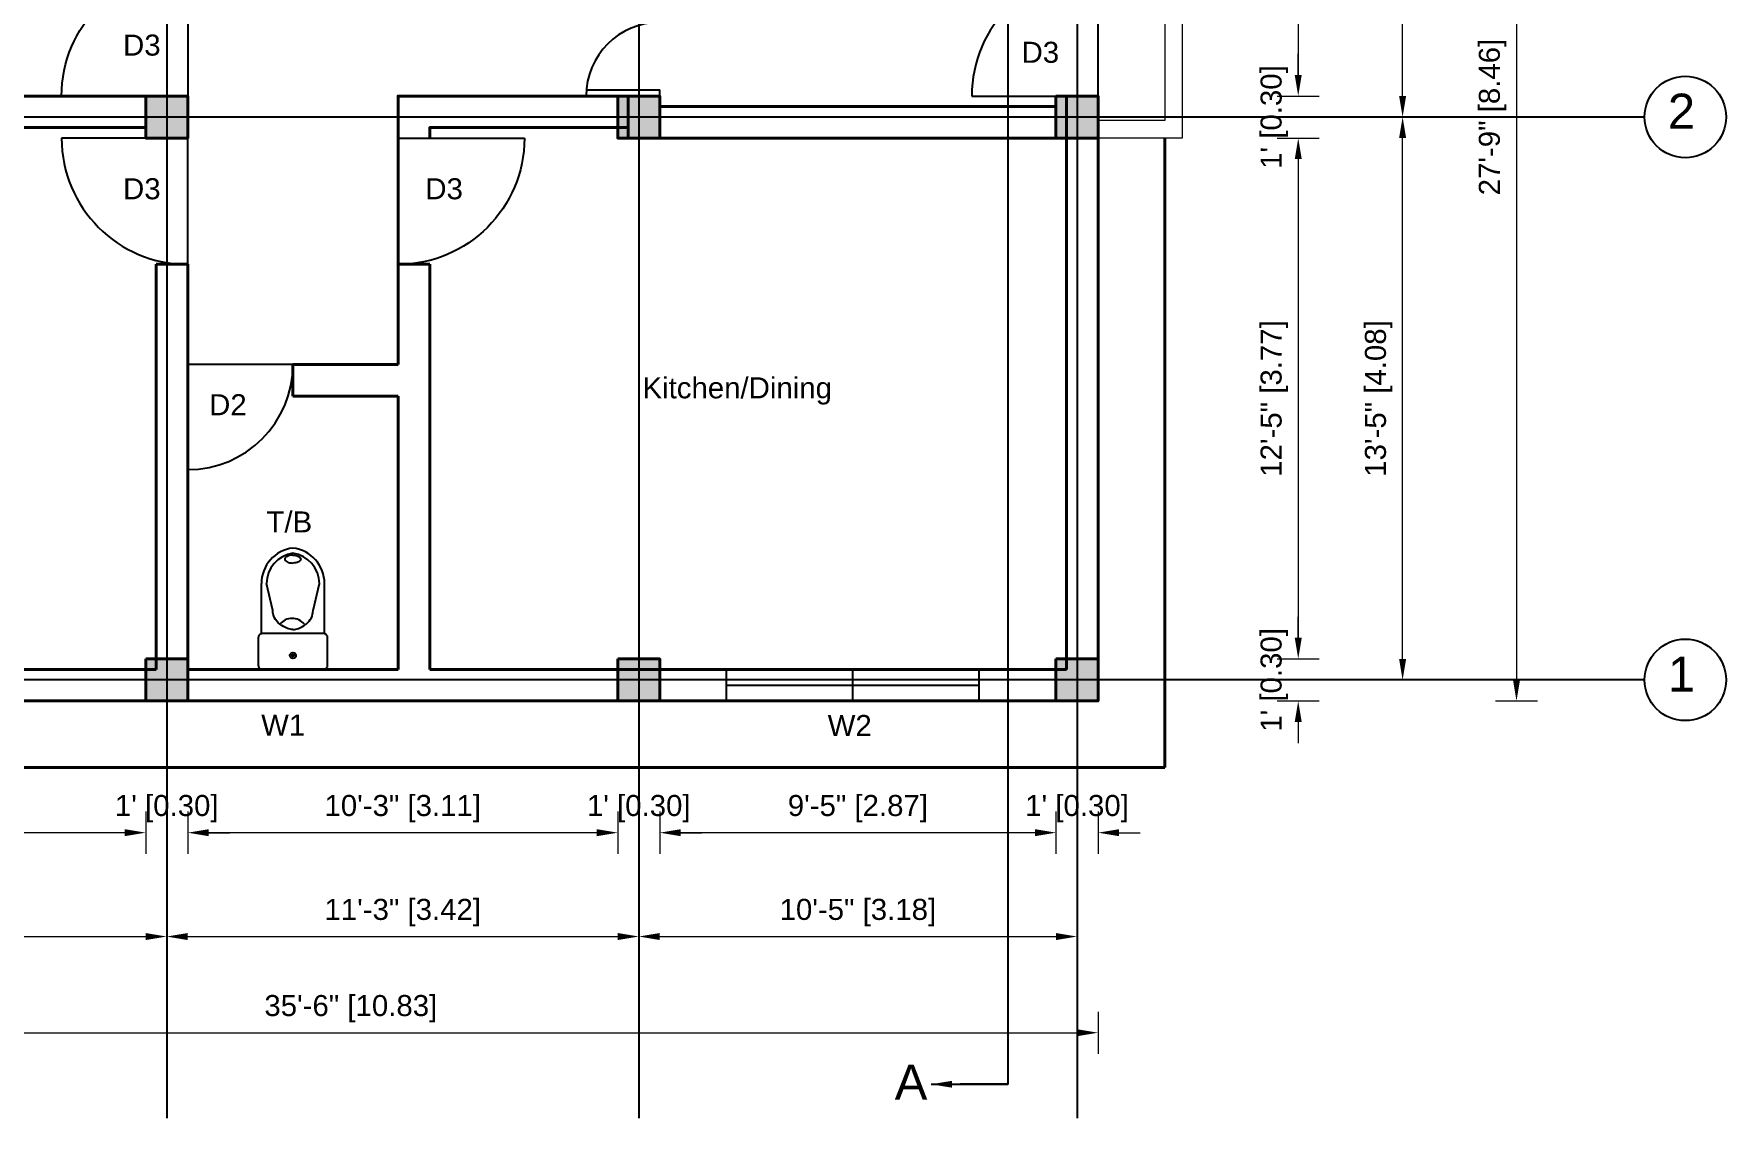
# Model space of a CAD drawing. Header units: feet. Extents: x 28652 to 66086, y -6769 to -640.
# Drawn here: x 49061.6 to 49544.3, y -5256.2 to -4947 of the extents above; entities that cross this region are included whole.
import ezdxf

# ---------------------------------------------------------------- set-up
doc = ezdxf.new("R2010")
doc.units = ezdxf.units.FT
doc.header["$LTSCALE"] = 50
doc.header["$MEASUREMENT"] = 0
doc.header["$PDMODE"] = 34
doc.linetypes.add('CENTER', pattern=[2, 1.25, -0.25, 0.25, -0.25])
for name, color, linetype in [('CL', 253, 'CENTER'), ('Door & Windows', 92, 'Continuous'), ('Hatch', 30, 'Continuous'), ('Section', 4, 'Continuous'), ('Text', 7, 'Continuous'), ('Utensils', 35, 'Continuous')]:
    doc.layers.add(name, color=color, linetype=linetype)
for name, color, linetype, lineweight in [('COLUMN', 145, 'Continuous', 40), ('DIMENSION', 142, 'Continuous', 13), ('stair', 140, 'Continuous', 18), ('wall', 6, 'Continuous', 40)]:
    doc.layers.add(name, color=color, linetype=linetype, lineweight=lineweight)
doc.styles.add('1@100', font='arial.ttf', dxfattribs={"height": 6})
doc.styles.add('1@1000', font='arial.ttf', dxfattribs={"height": 60})
doc.styles.add('dimension', font='arial.ttf')
doc.dimstyles.new('1@100', dxfattribs={"dimscale": 0.1, "dimtxt": 60, "dimasz": 60, "dimexe": 60, "dimexo": 0, "dimgap": 30, "dimtad": 1, "dimdec": 0, "dimzin": 0, "dimdsep": 46, "dimlunit": 4, "dimtxsty": 'dimension', "dimcen": 0, "dimclrd": 256, "dimclre": 256, "dimclrt": 256, "dimadec": 0, "dimazin": 0, "dimtfac": 1, "dimtdec": 0, "dimtix": 1, "dimtofl": 0, "dimtmove": 0, "dimatfit": 3, "dimfxl": 60, "dimfxlon": 1, "dimtfillclr": 256, "dimtolj": 1, "dimtzin": 0, "dimlwd": -1, "dimlwe": -1, "dimarcsym": 0})

# ---------------------------------------------------------------- blocks, each defined once
blk = doc.blocks.new('column')
at = {"layer": 'Hatch'}
h = blk.add_hatch(color=256, dxfattribs=at)
h.dxf.hatch_style = 1
h.paths.add_polyline_path([(5267.64, 489.18), (5279.64, 489.18), (5279.64, 501.18), (5267.64, 501.18)])
at = {"layer": 'COLUMN'}
blk.add_lwpolyline([(5267.64, 501.18), (5279.64, 501.18), (5279.64, 489.18), (5267.64, 489.18)], close=True, dxfattribs=at)
blk = doc.blocks.new('*D990')
at = {"layer": 'Defpoints', "color": 0, "transparency": 16777216}
for p in [(49365.14, -4816.18), (49365.14, -4964.71), (49422.23, -4964.71)]:
    blk.add_point(p, dxfattribs=at)
at = {"layer": 'DIMENSION', "transparency": 16777216}
for p, q in [((49416.23, -4816.18), (49428.23, -4816.18)), ((49422.23, -4822.18), (49422.23, -4958.71)), ((49416.23, -4964.71), (49428.23, -4964.71))]:
    blk.add_line(p, q, dxfattribs=at)
for points in [[(49421.23, -4822.18), (49423.23, -4822.18), (49422.23, -4816.18)], [(49421.23, -4958.71), (49423.23, -4958.71), (49422.23, -4964.71)]]:
    blk.add_solid(points, dxfattribs=at)
at = {"layer": 'DIMENSION', "transparency": 16777216, "insert": (49415.39, -4890.45), "char_height": 6, "attachment_point": 5, "rotation": 90, "style": 'dimension'}
blk.add_mtext('\\A1;12\'-5" [3.77]', dxfattribs=at)
blk = doc.blocks.new('*D991')
at = {"layer": 'Defpoints', "color": 0, "transparency": 16777216}
for p in [(49365.14, -4964.71), (49365.14, -4976.71), (49422.23, -4976.71)]:
    blk.add_point(p, dxfattribs=at)
at = {"layer": 'DIMENSION', "transparency": 16777216}
for p, q in [((49422.23, -4958.71), (49422.23, -4952.71)), ((49416.23, -4964.71), (49428.23, -4964.71)), ((49416.23, -4976.71), (49428.23, -4976.71)), ((49422.23, -4982.71), (49422.23, -4988.71))]:
    blk.add_line(p, q, dxfattribs=at)
for points in [[(49421.23, -4958.71), (49423.23, -4958.71), (49422.23, -4964.71)], [(49421.23, -4982.71), (49423.23, -4982.71), (49422.23, -4976.71)]]:
    blk.add_solid(points, dxfattribs=at)
at = {"layer": 'DIMENSION', "transparency": 16777216, "insert": (49415.39, -4970.71), "char_height": 6, "attachment_point": 5, "rotation": 90, "style": 'dimension'}
blk.add_mtext("\\A1;1' [0.30]", dxfattribs=at)
blk = doc.blocks.new('*D992')
at = {"layer": 'Defpoints', "color": 0, "transparency": 16777216}
for p in [(49365.14, -4976.71), (49365.14, -5125.24), (49422.23, -5125.24)]:
    blk.add_point(p, dxfattribs=at)
at = {"layer": 'DIMENSION', "transparency": 16777216}
for p, q in [((49416.23, -4976.71), (49428.23, -4976.71)), ((49422.23, -4982.71), (49422.23, -5119.24)), ((49416.23, -5125.24), (49428.23, -5125.24))]:
    blk.add_line(p, q, dxfattribs=at)
for points in [[(49421.23, -4982.71), (49423.23, -4982.71), (49422.23, -4976.71)], [(49421.23, -5119.24), (49423.23, -5119.24), (49422.23, -5125.24)]]:
    blk.add_solid(points, dxfattribs=at)
at = {"layer": 'DIMENSION', "transparency": 16777216, "insert": (49415.39, -5050.98), "char_height": 6, "attachment_point": 5, "rotation": 90, "style": 'dimension'}
blk.add_mtext('\\A1;12\'-5" [3.77]', dxfattribs=at)
blk = doc.blocks.new('*D993')
at = {"layer": 'Defpoints', "color": 0, "transparency": 16777216}
for p in [(49365.14, -5125.24), (49365.14, -5137.24), (49422.23, -5137.24)]:
    blk.add_point(p, dxfattribs=at)
at = {"layer": 'DIMENSION', "transparency": 16777216}
for p, q in [((49422.23, -5119.24), (49422.23, -5113.24)), ((49416.23, -5125.24), (49428.23, -5125.24)), ((49416.23, -5137.24), (49428.23, -5137.24)), ((49422.23, -5143.24), (49422.23, -5149.24))]:
    blk.add_line(p, q, dxfattribs=at)
for points in [[(49421.23, -5119.24), (49423.23, -5119.24), (49422.23, -5125.24)], [(49421.23, -5143.24), (49423.23, -5143.24), (49422.23, -5137.24)]]:
    blk.add_solid(points, dxfattribs=at)
at = {"layer": 'DIMENSION', "transparency": 16777216, "insert": (49415.39, -5131.24), "char_height": 6, "attachment_point": 5, "rotation": 90, "style": 'dimension'}
blk.add_mtext("\\A1;1' [0.30]", dxfattribs=at)
blk = doc.blocks.new('*D994')
at = {"layer": 'Defpoints', "color": 0, "transparency": 16777216}
for p in [(49365.14, -4970.71), (49452, -4970.71), (49365.14, -5131.24)]:
    blk.add_point(p, dxfattribs=at)
at = {"layer": 'DIMENSION', "transparency": 16777216}
for p, q in [((49446, -4970.71), (49458, -4970.71)), ((49452, -5125.24), (49452, -4976.71)), ((49446, -5131.24), (49458, -5131.24))]:
    blk.add_line(p, q, dxfattribs=at)
for points in [[(49451, -4976.71), (49453, -4976.71), (49452, -4970.71)], [(49451, -5125.24), (49453, -5125.24), (49452, -5131.24)]]:
    blk.add_solid(points, dxfattribs=at)
at = {"layer": 'DIMENSION', "transparency": 16777216, "insert": (49445.15, -5050.98), "char_height": 6, "attachment_point": 5, "rotation": 90, "style": 'dimension'}
blk.add_mtext('\\A1;13\'-5" [4.08]', dxfattribs=at)
blk = doc.blocks.new('*D995')
at = {"layer": 'Defpoints', "color": 0, "transparency": 16777216}
for p in [(49365.14, -4810.18), (49452, -4810.18), (49365.14, -4970.71)]:
    blk.add_point(p, dxfattribs=at)
at = {"layer": 'DIMENSION', "transparency": 16777216}
for p, q in [((49446, -4810.18), (49458, -4810.18)), ((49452, -4964.71), (49452, -4816.18)), ((49446, -4970.71), (49458, -4970.71))]:
    blk.add_line(p, q, dxfattribs=at)
for points in [[(49451, -4816.18), (49453, -4816.18), (49452, -4810.18)], [(49451, -4964.71), (49453, -4964.71), (49452, -4970.71)]]:
    blk.add_solid(points, dxfattribs=at)
at = {"layer": 'DIMENSION', "transparency": 16777216, "insert": (49445.15, -4890.45), "char_height": 6, "attachment_point": 5, "rotation": 90, "style": 'dimension'}
blk.add_mtext('\\A1;13\'-5" [4.08]', dxfattribs=at)
blk = doc.blocks.new('*D932')
at = {"layer": 'Defpoints', "color": 0, "transparency": 16777216}
for p in [(49365.14, -4804.18), (49365.14, -5137.24), (49484.48, -5137.24)]:
    blk.add_point(p, dxfattribs=at)
at = {"layer": 'DIMENSION', "transparency": 16777216}
for p, q in [((49478.48, -4804.18), (49490.48, -4804.18)), ((49484.48, -4810.18), (49484.48, -5131.24)), ((49478.48, -5137.24), (49490.48, -5137.24))]:
    blk.add_line(p, q, dxfattribs=at)
for points in [[(49483.48, -4810.18), (49485.48, -4810.18), (49484.48, -4804.18)], [(49483.48, -5131.24), (49485.48, -5131.24), (49484.48, -5137.24)]]:
    blk.add_solid(points, dxfattribs=at)
at = {"layer": 'DIMENSION', "transparency": 16777216, "insert": (49477.64, -4970.71), "char_height": 6, "attachment_point": 5, "rotation": 90, "style": 'dimension'}
blk.add_mtext('\\A1;27\'-9" [8.46]', dxfattribs=at)
blk = doc.blocks.new('*D996')
at = {"layer": 'Defpoints', "color": 0, "transparency": 16777216}
for p in [(49353.14, -5137.24), (49365.14, -5137.24), (49353.14, -5174.82)]:
    blk.add_point(p, dxfattribs=at)
at = {"layer": 'DIMENSION', "transparency": 16777216}
for p, q in [((49353.14, -5168.82), (49353.14, -5180.82)), ((49365.14, -5168.82), (49365.14, -5180.82)), ((49347.14, -5174.82), (49341.14, -5174.82)), ((49371.14, -5174.82), (49377.14, -5174.82))]:
    blk.add_line(p, q, dxfattribs=at)
for points in [[(49347.14, -5173.82), (49347.14, -5175.82), (49353.14, -5174.82)], [(49371.14, -5173.82), (49371.14, -5175.82), (49365.14, -5174.82)]]:
    blk.add_solid(points, dxfattribs=at)
at = {"layer": 'DIMENSION', "transparency": 16777216, "insert": (49359.14, -5167.97), "char_height": 6, "attachment_point": 5, "style": 'dimension'}
blk.add_mtext("\\A1;1' [0.30]", dxfattribs=at)
blk = doc.blocks.new('*D997')
at = {"layer": 'Defpoints', "color": 0, "transparency": 16777216}
for p in [(49240.14, -5137.24), (49353.14, -5137.24), (49240.14, -5174.82)]:
    blk.add_point(p, dxfattribs=at)
at = {"layer": 'DIMENSION', "transparency": 16777216}
for p, q in [((49240.14, -5168.82), (49240.14, -5180.82)), ((49353.14, -5168.82), (49353.14, -5180.82)), ((49347.14, -5174.82), (49246.14, -5174.82))]:
    blk.add_line(p, q, dxfattribs=at)
for points in [[(49246.14, -5173.82), (49246.14, -5175.82), (49240.14, -5174.82)], [(49347.14, -5173.82), (49347.14, -5175.82), (49353.14, -5174.82)]]:
    blk.add_solid(points, dxfattribs=at)
at = {"layer": 'DIMENSION', "transparency": 16777216, "insert": (49296.64, -5167.97), "char_height": 6, "attachment_point": 5, "style": 'dimension'}
blk.add_mtext('\\A1;9\'-5" [2.87]', dxfattribs=at)
blk = doc.blocks.new('*D998')
at = {"layer": 'Defpoints', "color": 0, "transparency": 16777216}
for p in [(49228.14, -5137.24), (49240.14, -5137.24), (49228.14, -5174.82)]:
    blk.add_point(p, dxfattribs=at)
at = {"layer": 'DIMENSION', "transparency": 16777216}
for p, q in [((49228.14, -5168.82), (49228.14, -5180.82)), ((49240.14, -5168.82), (49240.14, -5180.82)), ((49222.14, -5174.82), (49216.14, -5174.82)), ((49246.14, -5174.82), (49252.14, -5174.82))]:
    blk.add_line(p, q, dxfattribs=at)
for points in [[(49222.14, -5173.82), (49222.14, -5175.82), (49228.14, -5174.82)], [(49246.14, -5173.82), (49246.14, -5175.82), (49240.14, -5174.82)]]:
    blk.add_solid(points, dxfattribs=at)
at = {"layer": 'DIMENSION', "transparency": 16777216, "insert": (49234.14, -5167.97), "char_height": 6, "attachment_point": 5, "style": 'dimension'}
blk.add_mtext("\\A1;1' [0.30]", dxfattribs=at)
blk = doc.blocks.new('*D999')
at = {"layer": 'Defpoints', "color": 0, "transparency": 16777216}
for p in [(49105.52, -5137.24), (49228.14, -5137.24), (49105.52, -5174.82)]:
    blk.add_point(p, dxfattribs=at)
at = {"layer": 'DIMENSION', "transparency": 16777216}
for p, q in [((49105.52, -5168.82), (49105.52, -5180.82)), ((49228.14, -5168.82), (49228.14, -5180.82)), ((49222.14, -5174.82), (49111.52, -5174.82))]:
    blk.add_line(p, q, dxfattribs=at)
for points in [[(49111.52, -5173.82), (49111.52, -5175.82), (49105.52, -5174.82)], [(49222.14, -5173.82), (49222.14, -5175.82), (49228.14, -5174.82)]]:
    blk.add_solid(points, dxfattribs=at)
at = {"layer": 'DIMENSION', "transparency": 16777216, "insert": (49166.83, -5167.97), "char_height": 6, "attachment_point": 5, "style": 'dimension'}
blk.add_mtext('\\A1;10\'-3" [3.11]', dxfattribs=at)
blk = doc.blocks.new('*D1000')
at = {"layer": 'Defpoints', "color": 0, "transparency": 16777216}
for p in [(49093.52, -5137.24), (49105.52, -5137.24), (49093.52, -5174.82)]:
    blk.add_point(p, dxfattribs=at)
at = {"layer": 'DIMENSION', "transparency": 16777216}
for p, q in [((49093.52, -5168.82), (49093.52, -5180.82)), ((49105.52, -5168.82), (49105.52, -5180.82)), ((49087.52, -5174.82), (49081.52, -5174.82)), ((49111.52, -5174.82), (49117.52, -5174.82))]:
    blk.add_line(p, q, dxfattribs=at)
for points in [[(49087.52, -5173.82), (49087.52, -5175.82), (49093.52, -5174.82)], [(49111.52, -5173.82), (49111.52, -5175.82), (49105.52, -5174.82)]]:
    blk.add_solid(points, dxfattribs=at)
at = {"layer": 'DIMENSION', "transparency": 16777216, "insert": (49099.52, -5167.97), "char_height": 6, "attachment_point": 5, "style": 'dimension'}
blk.add_mtext("\\A1;1' [0.30]", dxfattribs=at)
blk = doc.blocks.new('*D1001')
at = {"layer": 'Defpoints', "color": 0, "transparency": 16777216}
for p in [(48950.91, -5137.24), (49093.52, -5137.24), (48950.91, -5174.82)]:
    blk.add_point(p, dxfattribs=at)
at = {"layer": 'DIMENSION', "transparency": 16777216}
for p, q in [((48950.91, -5168.82), (48950.91, -5180.82)), ((49093.52, -5168.82), (49093.52, -5180.82)), ((49087.52, -5174.82), (48956.91, -5174.82))]:
    blk.add_line(p, q, dxfattribs=at)
for points in [[(48956.91, -5173.82), (48956.91, -5175.82), (48950.91, -5174.82)], [(49087.52, -5173.82), (49087.52, -5175.82), (49093.52, -5174.82)]]:
    blk.add_solid(points, dxfattribs=at)
at = {"layer": 'DIMENSION', "transparency": 16777216, "insert": (49022.21, -5167.97), "char_height": 6, "attachment_point": 5, "style": 'dimension'}
blk.add_mtext('\\A1;11\'-11" [3.62]', dxfattribs=at)
blk = doc.blocks.new('*D1003')
at = {"layer": 'Defpoints', "color": 0, "transparency": 16777216}
for p in [(48944.91, -5137.24), (49099.52, -5137.24), (49099.52, -5204.44)]:
    blk.add_point(p, dxfattribs=at)
at = {"layer": 'DIMENSION', "transparency": 16777216}
for p, q in [((48944.91, -5198.44), (48944.91, -5210.44)), ((49099.52, -5198.44), (49099.52, -5210.44)), ((48950.91, -5204.44), (49093.52, -5204.44))]:
    blk.add_line(p, q, dxfattribs=at)
for points in [[(48950.91, -5203.44), (48950.91, -5205.44), (48944.91, -5204.44)], [(49093.52, -5203.44), (49093.52, -5205.44), (49099.52, -5204.44)]]:
    blk.add_solid(points, dxfattribs=at)
at = {"layer": 'DIMENSION', "transparency": 16777216, "insert": (49022.21, -5197.6), "char_height": 6, "attachment_point": 5, "style": 'dimension'}
blk.add_mtext('\\A1;12\'-11" [3.93]', dxfattribs=at)
blk = doc.blocks.new('*D1004')
at = {"layer": 'Defpoints', "color": 0, "transparency": 16777216}
for p in [(49099.52, -5137.24), (49234.14, -5137.24), (49234.14, -5204.44)]:
    blk.add_point(p, dxfattribs=at)
at = {"layer": 'DIMENSION', "transparency": 16777216}
for p, q in [((49099.52, -5198.44), (49099.52, -5210.44)), ((49234.14, -5198.44), (49234.14, -5210.44)), ((49105.52, -5204.44), (49228.14, -5204.44))]:
    blk.add_line(p, q, dxfattribs=at)
for points in [[(49105.52, -5203.44), (49105.52, -5205.44), (49099.52, -5204.44)], [(49228.14, -5203.44), (49228.14, -5205.44), (49234.14, -5204.44)]]:
    blk.add_solid(points, dxfattribs=at)
at = {"layer": 'DIMENSION', "transparency": 16777216, "insert": (49166.83, -5197.6), "char_height": 6, "attachment_point": 5, "style": 'dimension'}
blk.add_mtext('\\A1;11\'-3" [3.42]', dxfattribs=at)
blk = doc.blocks.new('*D1005')
at = {"layer": 'Defpoints', "color": 0, "transparency": 16777216}
for p in [(49234.14, -5137.24), (49359.14, -5137.24), (49359.14, -5204.44)]:
    blk.add_point(p, dxfattribs=at)
at = {"layer": 'DIMENSION', "transparency": 16777216}
for p, q in [((49234.14, -5198.44), (49234.14, -5210.44)), ((49359.14, -5198.44), (49359.14, -5210.44)), ((49240.14, -5204.44), (49353.14, -5204.44))]:
    blk.add_line(p, q, dxfattribs=at)
for points in [[(49240.14, -5203.44), (49240.14, -5205.44), (49234.14, -5204.44)], [(49353.14, -5203.44), (49353.14, -5205.44), (49359.14, -5204.44)]]:
    blk.add_solid(points, dxfattribs=at)
at = {"layer": 'DIMENSION', "transparency": 16777216, "insert": (49296.64, -5197.6), "char_height": 6, "attachment_point": 5, "style": 'dimension'}
blk.add_mtext('\\A1;10\'-5" [3.18]', dxfattribs=at)
blk = doc.blocks.new('*D933')
at = {"layer": 'Defpoints', "color": 0, "transparency": 16777216}
for p in [(48938.91, -5137.24), (49365.14, -5137.24), (49365.14, -5231.87)]:
    blk.add_point(p, dxfattribs=at)
at = {"layer": 'DIMENSION', "transparency": 16777216}
for p, q in [((48938.91, -5225.87), (48938.91, -5237.87)), ((49365.14, -5225.87), (49365.14, -5237.87)), ((48944.91, -5231.87), (49359.14, -5231.87))]:
    blk.add_line(p, q, dxfattribs=at)
for points in [[(48944.91, -5230.87), (48944.91, -5232.87), (48938.91, -5231.87)], [(49359.14, -5230.87), (49359.14, -5232.87), (49365.14, -5231.87)]]:
    blk.add_solid(points, dxfattribs=at)
at = {"layer": 'DIMENSION', "transparency": 16777216, "insert": (49152.02, -5225.03), "char_height": 6, "attachment_point": 5, "style": 'dimension'}
blk.add_mtext('\\A1;35\'-6" [10.83]', dxfattribs=at)
blk = doc.blocks.new('d1')
at = {"layer": 'Door & Windows'}
for p, q in [((9976.31, 316.23), (9976.31, 292.23)), ((9978.31, 316.23), (9978.31, 292.23)), ((10022.31, 316.23), (10022.31, 292.23)), ((10024.31, 316.23), (10024.31, 292.23))]:
    blk.add_line(p, q, dxfattribs=at)
for points in [[(9976.31, 316.23), (9976.31, 292.23), (9978.31, 292.23)], [(10024.31, 292.23), (10022.31, 292.23)]]:
    blk.add_lwpolyline(points, dxfattribs=at)
for centre, start, end in [((9976.31, 292.23), 0, 90), ((10024.31, 292.23), 90, 180)]:
    blk.add_arc(centre, 24, start, end, dxfattribs=at)
blk = doc.blocks.new('D2')
at = {"layer": 'Door & Windows'}
for p, q in [((10005.15, 378.11), (10005.15, 348.11)), ((10005.15, 348.11), (10035.15, 348.11))]:
    blk.add_line(p, q, dxfattribs=at)
blk.add_arc((10005.15, 348.11), 30, 0, 90, dxfattribs=at)
blk = doc.blocks.new('W2')
at = {"layer": 'Door & Windows'}
for p, q in [((10255.99, 444.52), (10246.99, 444.52)), ((10251.49, 444.52), (10251.49, 372.52)), ((10255.99, 408.52), (10246.99, 408.52)), ((10255.99, 372.52), (10246.99, 372.52))]:
    blk.add_line(p, q, dxfattribs=at)
blk = doc.blocks.new('A$C051A4A38')
for p, q in [((17.8, 493.5), (17.8, 205.3)), ((382.2, 493.5), (382.2, 205.3)), ((83.8, 360.6), (47.8, 205.3)), ((316.2, 360.6), (352.2, 205.3))]:
    blk.add_line(p, q)
blk.add_lwpolyline([(377, 699.7), (23, 699.7, 0.414214), (0, 676.7), (0, 516.5, 0.414214), (23, 493.5), (377, 493.5, 0.414214), (400, 516.5), (400, 676.7, 0.414214)], format="xyb", close=True)
for points in [[(200, 470.6, 0.046371), (168.6, 463.3, 0.088923), (124.7, 439.5, 0.104957), (93.9, 401.9, 0.120011), (83.8, 360.6, 0.120011)], [(200, 470.6, -0.046371), (231.4, 463.3, -0.088923), (275.3, 439.5, -0.104957), (306.1, 401.9, -0.120011), (316.2, 360.6, -0.120011)], [(201.4, 41.2, -0.049911), (182.8, 43.1, -0.063732), (168.9, 47.8, -0.103622), (158.2, 56.1, -0.177768), (155.4, 63.7, -0.177768), (158.2, 71.3, -0.103622), (168.9, 79.6, -0.063732), (182.8, 84.3, -0.049911), (201.4, 86.2, -0.049911)], [(201.4, 41.2, 0.049911), (220, 43.1, 0.063732), (233.9, 47.8, 0.103622), (244.6, 56.1, 0.177768), (247.4, 63.7, 0.177768), (244.6, 71.3, 0.103622), (233.9, 79.6, 0.063732), (220, 84.3, 0.049911), (201.4, 86.2, 0.049911)]]:
    blk.add_lwpolyline(points, format="xyb")
for radius in [17.2, 5.75]:
    blk.add_circle((200, 620), radius)
for centre, radius, start, end in [((203.5, 493.5), 87.7, 218.01019, 270.90409), ((206.2, 493.5), 87.7, 269.09591, 321.98981), ((224.6, 205.3), 206.8, 180, 263.16375), ((224.6, 205.3), 176.8, 180, 261.99664), ((175.4, 205.3), 176.8, 278.00336, 0), ((175.4, 205.3), 206.8, 276.83625, 0)]:
    blk.add_arc(centre, radius, start, end)

msp = doc.modelspace()

# ---------------------------------------------------------------- linework, layer by layer
for p, q in [((49228.14, -4964.71), (49240.14, -4964.71)), ((49096.52, -4976.71), (49105.52, -4976.71)), ((49365.14, -4976.71), (49356.14, -4976.71))]:
    msp.add_line(p, q)
at = {"layer": 'CL', "ltscale": 25}
for p, q in [((49099.52, -4672.29), (49099.52, -5256.24)), ((49234.14, -4672.29), (49234.14, -5256.24)), ((49359.14, -4672.29), (49359.14, -5256.24)), ((49521.01, -4970.71), (48781.58, -4970.71)), ((49521.01, -5131.24), (48781.58, -5131.24))]:
    msp.add_line(p, q, dxfattribs=at)
at = {"layer": 'Section'}
msp.add_lwpolyline([(49328.46, -4690.82), (49339.4, -4690.82), (49339.4, -5246.57), (49325.8, -5246.57)], dxfattribs=at)
at = {"layer": 'stair'}
for points in [[(49389.14, -4887.45), (49389.14, -4976.71), (49365.14, -4976.71)], [(49365.14, -4892.45), (49384.14, -4892.45), (49384.14, -4971.71), (49365.14, -4971.71)]]:
    msp.add_lwpolyline(points, dxfattribs=at)
at = {"layer": 'Text'}
for centre in [(49532.64, -4970.71), (49532.64, -5131.24)]:
    msp.add_circle(centre, 11.63, dxfattribs=at)
at = {"layer": 'wall'}
for p, q in [((48947.91, -4964.71), (49093.52, -4964.71)), ((49231.14, -4964.71), (49231.14, -4976.71)), ((49240.14, -4964.71), (49240.14, -4976.71)), ((49356.14, -4964.71), (49356.14, -4976.71)), ((49365.14, -4964.71), (49365.14, -4976.71)), ((49353.14, -4967.71), (49240.14, -4967.71)), ((49240.14, -4967.71), (49240.14, -4976.71)), ((49353.14, -4976.71), (49353.14, -4967.71)), ((48947.91, -4973.71), (49093.52, -4973.71)), ((49353.14, -4976.71), (49240.14, -4976.71)), ((49314.14, -4976.71), (49305.14, -4976.71)), ((49356.14, -4976.71), (49356.14, -5128.24)), ((49365.14, -4976.71), (49365.14, -5137.24)), ((49384.14, -4976.71), (49384.14, -5156.24)), ((49096.52, -5012.71), (49096.52, -5128.24)), ((49096.52, -5012.71), (49105.52, -5012.71)), ((49105.52, -5012.71), (49105.52, -5128.24)), ((49165.52, -5012.71), (49174.52, -5012.71)), ((49165.52, -5041.28), (49135.52, -5041.28)), ((49135.52, -5041.28), (49135.52, -5050.28)), ((49174.52, -5041.28), (49174.52, -5128.24)), ((49165.52, -5050.28), (49135.52, -5050.28)), ((49165.52, -5050.28), (49165.52, -5128.24)), ((49096.52, -5128.24), (48947.91, -5128.24)), ((49165.52, -5128.24), (49105.52, -5128.24)), ((49356.14, -5128.24), (49174.52, -5128.24)), ((49365.14, -5137.24), (48938.91, -5137.24)), ((49384.14, -5156.24), (48919.91, -5156.24))]:
    msp.add_line(p, q, dxfattribs=at)
for points in [[(49165.52, -5041.28), (49165.52, -4964.71), (49231.14, -4964.71)], [(49174.52, -4976.71), (49174.52, -4973.71), (49231.14, -4973.71)], [(49174.52, -5050.28), (49174.52, -5012.71)]]:
    msp.add_lwpolyline(points, dxfattribs=at)

# ---------------------------------------------------------------- block references
for name, p, xscale, yscale, zscale, rotation in [('d1', (49495.84, -13693.99), 0.874999999999977, 0.874999999999977, 0.874999999999977, 90), ('D2', (49782.86, -16970.89), 1.2, 1.2, 1.2, 89.99999999999997), ('D2', (61111.7, -4558.99), 1.2, 1.2, 1.2, 180), ('D2', (37159.34, -4558.99), -1.2, 1.2, 1.2, 180)]:
    msp.add_blockref(name, p, dxfattribs=dict(xscale=xscale, yscale=yscale, zscale=zscale, rotation=rotation))
at = {"xscale": -1.2, "yscale": 1.2, "zscale": 1.2}
msp.add_blockref('D2', (61111.7, -5382.44), dxfattribs=at)
for p in [(43825.88, -5465.89), (43960.5, -5465.89), (44085.5, -5465.89), (43825.88, -5626.42), (43960.5, -5626.42), (44085.5, -5626.42)]:
    msp.add_blockref('column', p)
for name, p, rotation in [('D2', (48757.42, 4963.87), 270), ('W2', (49703.62, -15384.24), 90)]:
    msp.add_blockref(name, p, dxfattribs=dict(rotation=rotation))
at = {"layer": 'Utensils', "xscale": 0.04945054945054945, "yscale": 0.04945054945054945, "zscale": 0.04945054945054945, "rotation": 180}
msp.add_blockref('A$C051A4A38', (49145.41, -5093.64), dxfattribs=at)

# ---------------------------------------------------------------- texts
at = {"layer": 'Text'}
for s, width, gutter_width, insert, char_height, attachment_point, style in [('D3', 85.4632, 30, (49087.06, -4953.27), 6, 7, '1@100'), ('D3', 85.4632, 30, (49343.32, -4949.24), 6, 1, '1@100'), ('2', 152.0107, 300, (49527.64, -4964.04), 10, 1, '1@1000'), ('D3', 85.4632, 30, (49087.06, -4988.16), 6, 1, '1@100'), ('D3', 85.4632, 30, (49183.98, -4988.16), 6, 3, '1@100'), ('Kitchen/Dining', 85.4632, 30, (49235.21, -5044.94), 6, 1, '1@100'), ('D2', 85.4632, 30, (49111.61, -5049.76), 6, 1, '1@100'), ('T/B', 85.4632, 30, (49127.96, -5083.19), 6, 1, '1@100'), ('1', 152.0107, 300, (49527.64, -5124.57), 10, 1, '1@1000'), ('W1', 73.9895, 300, (49126.45, -5141.12), 6, 1, '1@1000'), ('W2', 73.9895, 300, (49288.03, -5141.25), 6, 1, '1@1000'), ('A', 152.0107, 300, (49307.14, -5240.97), 10, 1, '1@1000')]:
    msp.add_mtext_dynamic_manual_height_columns(s, width=width, gutter_width=gutter_width, heights=[0], dxfattribs=dict(at, insert=insert, char_height=char_height, attachment_point=attachment_point, style=style))

# ---------------------------------------------------------------- dimensions: what is measured, and where the dimension line sits
at = {"layer": 'DIMENSION'}
for base, p1, p2, picture, middle in [((49484.48, -5137.24), (49365.14, -4804.18), (49365.14, -5137.24), '*D932', (49477.64, -4970.71)), ((49452, -4810.18), (49365.14, -4970.71), (49365.14, -4810.18), '*D995', (49445.15, -4890.45)), ((49422.23, -4964.71), (49365.14, -4816.18), (49365.14, -4964.71), '*D990', (49415.39, -4890.45)), ((49422.23, -4976.71), (49365.14, -4964.71), (49365.14, -4976.71), '*D991', (49415.39, -4970.71)), ((49452, -4970.71), (49365.14, -5131.24), (49365.14, -4970.71), '*D994', (49445.15, -5050.98)), ((49422.23, -5125.24), (49365.14, -4976.71), (49365.14, -5125.24), '*D992', (49415.39, -5050.98)), ((49422.23, -5137.24), (49365.14, -5125.24), (49365.14, -5137.24), '*D993', (49415.39, -5131.24))]:
    dim = msp.add_linear_dim(base=base, p1=p1, p2=p2, angle=90, dimstyle='1@100', override={"dimtmove": 1}, dxfattribs=at)
    dim.commit()
    dim.dimension.update_dxf_attribs({"geometry": picture, "text_midpoint": middle})
for base, p1, p2, picture, middle in [((49365.14, -5231.87), (48938.91, -5137.24), (49365.14, -5137.24), '*D933', (49152.02, -5225.03)), ((49099.52, -5204.44), (48944.91, -5137.24), (49099.52, -5137.24), '*D1003', (49022.21, -5197.6)), ((48950.91, -5174.82), (49093.52, -5137.24), (48950.91, -5137.24), '*D1001', (49022.21, -5167.97)), ((49093.52, -5174.82), (49105.52, -5137.24), (49093.52, -5137.24), '*D1000', (49099.52, -5167.97)), ((49234.14, -5204.44), (49099.52, -5137.24), (49234.14, -5137.24), '*D1004', (49166.83, -5197.6)), ((49105.52, -5174.82), (49228.14, -5137.24), (49105.52, -5137.24), '*D999', (49166.83, -5167.97)), ((49228.14, -5174.82), (49240.14, -5137.24), (49228.14, -5137.24), '*D998', (49234.14, -5167.97)), ((49359.14, -5204.44), (49234.14, -5137.24), (49359.14, -5137.24), '*D1005', (49296.64, -5197.6)), ((49240.14, -5174.82), (49353.14, -5137.24), (49240.14, -5137.24), '*D997', (49296.64, -5167.97)), ((49353.14, -5174.82), (49365.14, -5137.24), (49353.14, -5137.24), '*D996', (49359.14, -5167.97))]:
    dim = msp.add_linear_dim(base=base, p1=p1, p2=p2, dimstyle='1@100', override={"dimtmove": 1}, dxfattribs=at)
    dim.commit()
    dim.dimension.update_dxf_attribs({"geometry": picture, "text_midpoint": middle})

# ---------------------------------------------------------------- leaders
at = {"layer": 'Section'}
msp.add_leader([(49317.52, -5246.57), (49339.4, -5246.57)], dimstyle='1@100', override={"dimgap": 30, "dimtad": 0}, dxfattribs=at)

doc.saveas('drawing.dxf')
